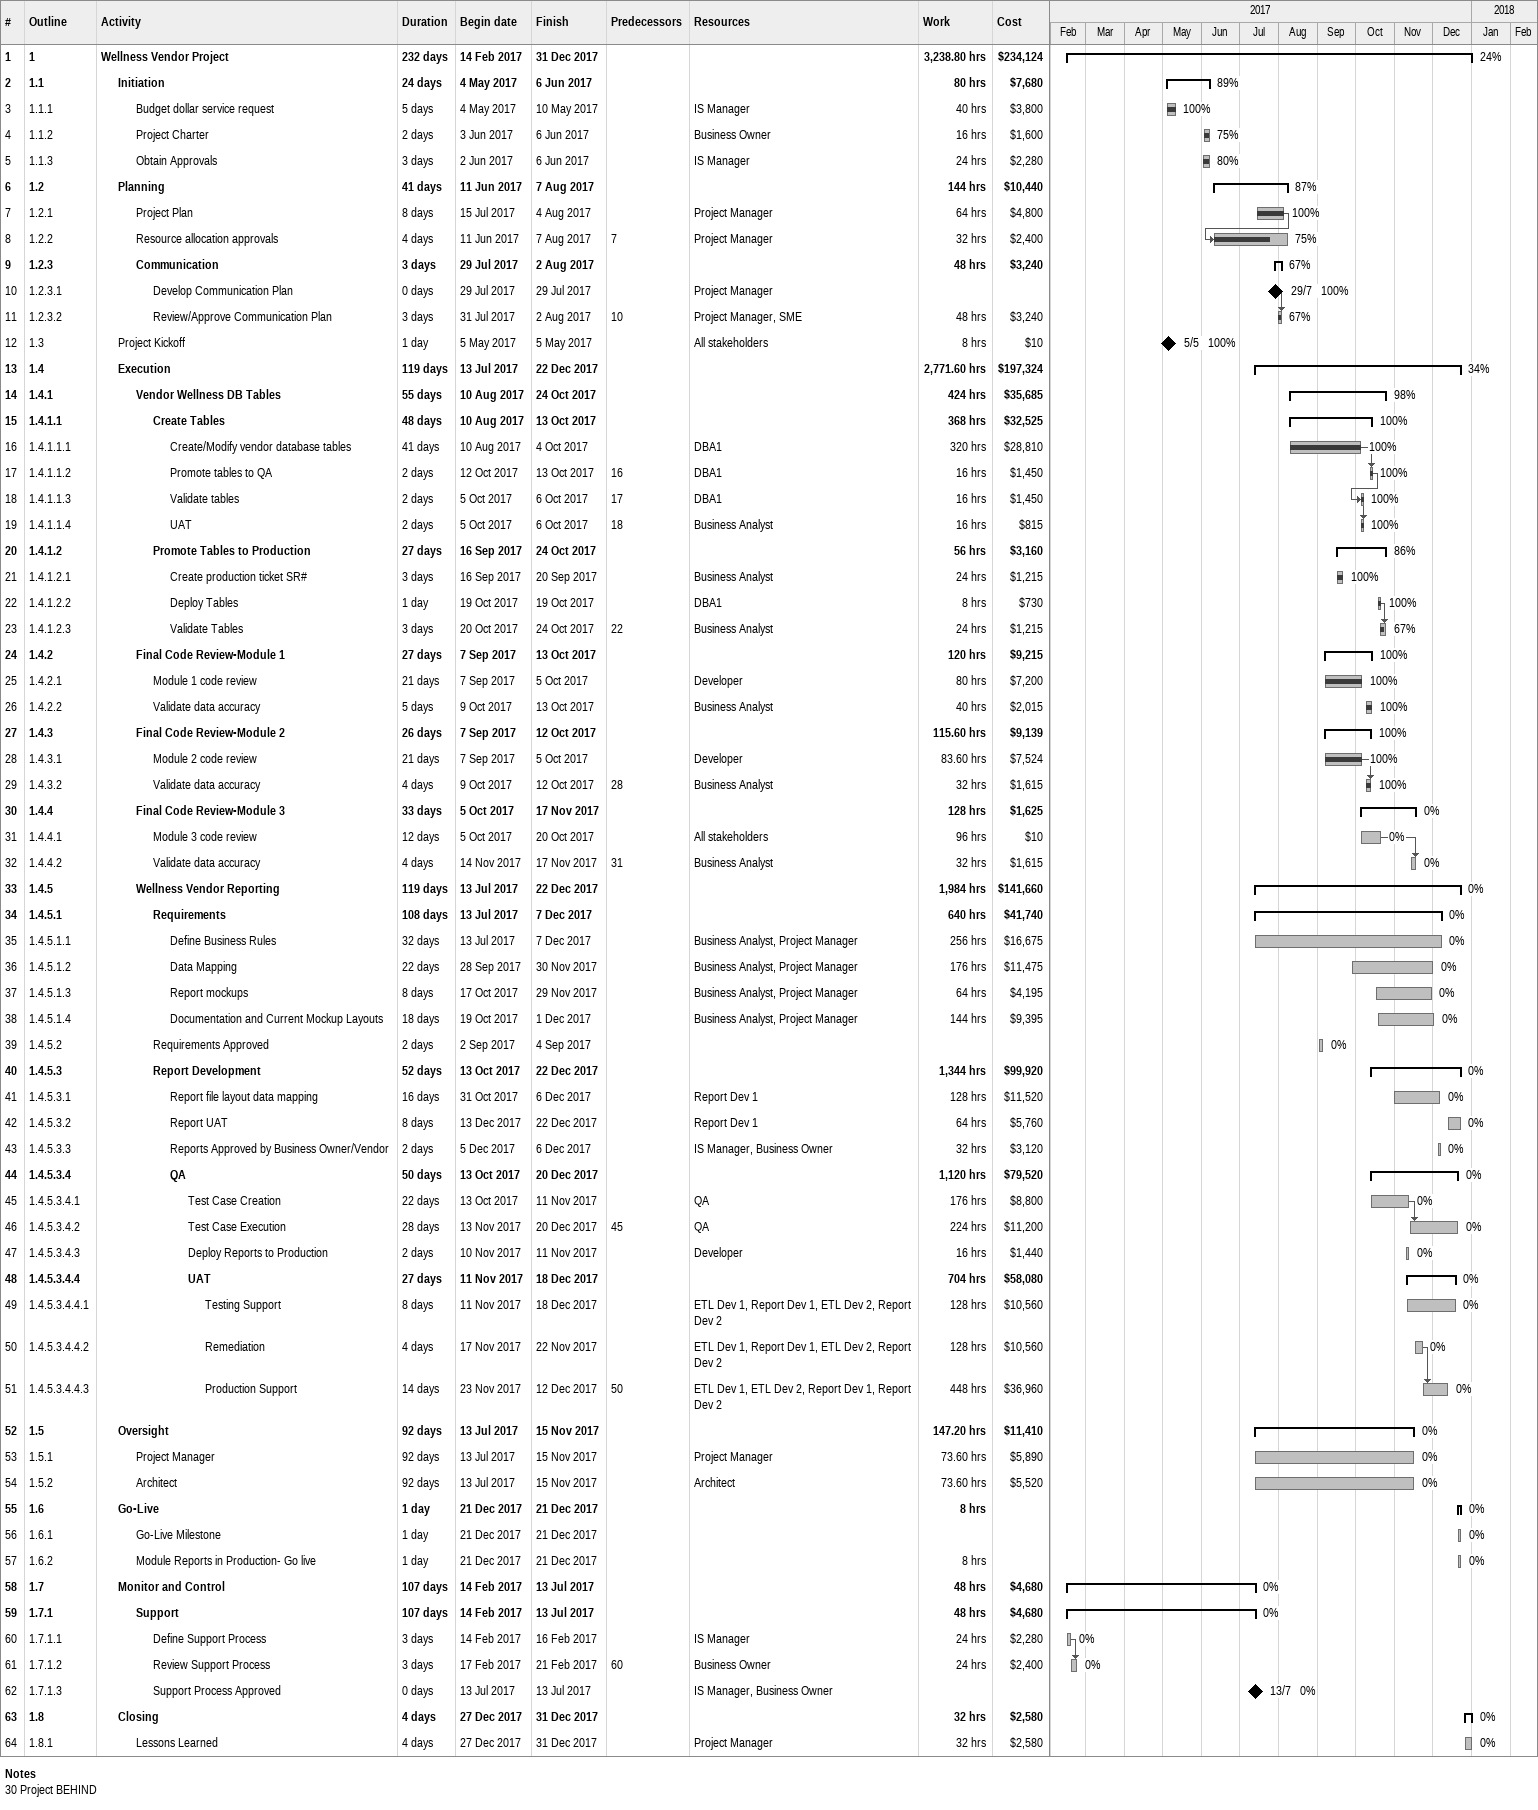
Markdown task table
| ID | WBS | Task | Duration | Start | Finish | Predecessors | Resources | % complete | Work (h) | Cost ($) |
|---|---|---|---|---|---|---|---|---|---|---|
| 1 | 1 | **Wellness Vendor Project** | 232d | 2017-02-14 | 2017-12-31 |  |  | 24 | 3238.80 | 234124 |
| 2 | 1.1 | **Initiation** | 24d | 2017-05-04 | 2017-06-06 |  |  | 89 | 80 | 7680 |
| 3 | 1.1.1 | Budget dollar service request | 5d | 2017-05-04 | 2017-05-10 |  | IS Manager | 100 | 40 | 3800 |
| 4 | 1.1.2 | Project Charter | 2d | 2017-06-03 | 2017-06-06 |  | Business Owner | 75 | 16 | 1600 |
| 5 | 1.1.3 | Obtain Approvals | 3d | 2017-06-02 | 2017-06-06 |  | IS Manager | 80 | 24 | 2280 |
| 6 | 1.2 | **Planning** | 41d | 2017-06-11 | 2017-08-07 |  |  | 87 | 144 | 10440 |
| 7 | 1.2.1 | Project Plan | 8d | 2017-07-15 | 2017-08-04 |  | Project Manager | 100 | 64 | 4800 |
| 8 | 1.2.2 | Resource allocation approvals | 4d | 2017-06-11 | 2017-08-07 | 7 | Project Manager | 75 | 32 | 2400 |
| 9 | 1.2.3 | **Communication** | 3d | 2017-07-29 | 2017-08-02 |  |  | 67 | 48 | 3240 |
| 10 | 1.2.3.1 | Develop Communication Plan | 0d | 2017-07-29 | 2017-07-29 |  | Project Manager | 100 |  |  |
| 11 | 1.2.3.2 | Review/Approve Communication Plan | 3d | 2017-07-31 | 2017-08-02 | 10 | Project Manager, SME | 67 | 48 | 3240 |
| 12 | 1.3 | Project Kickoff | 1d | 2017-05-05 | 2017-05-05 |  | All stakeholders | 100 | 8 | 10 |
| 13 | 1.4 | **Execution** | 119d | 2017-07-13 | 2017-12-22 |  |  | 34 | 2771.60 | 197324 |
| 14 | 1.4.1 | **Vendor Wellness DB Tables** | 55d | 2017-08-10 | 2017-10-24 |  |  | 98 | 424 | 35685 |
| 15 | 1.4.1.1 | **Create Tables** | 48d | 2017-08-10 | 2017-10-13 |  |  | 100 | 368 | 32525 |
| 16 | 1.4.1.1.1 | Create/Modify vendor database tables | 41d | 2017-08-10 | 2017-10-04 |  | DBA1 | 100 | 320 | 28810 |
| 17 | 1.4.1.1.2 | Promote tables to QA | 2d | 2017-10-12 | 2017-10-13 | 16 | DBA1 | 100 | 16 | 1450 |
| 18 | 1.4.1.1.3 | Validate tables | 2d | 2017-10-05 | 2017-10-06 | 17 | DBA1 | 100 | 16 | 1450 |
| 19 | 1.4.1.1.4 | UAT | 2d | 2017-10-05 | 2017-10-06 | 18 | Business Analyst | 100 | 16 | 815 |
| 20 | 1.4.1.2 | **Promote Tables to Production** | 27d | 2017-09-16 | 2017-10-24 |  |  | 86 | 56 | 3160 |
| 21 | 1.4.1.2.1 | Create production ticket SR# | 3d | 2017-09-16 | 2017-09-20 |  | Business Analyst | 100 | 24 | 1215 |
| 22 | 1.4.1.2.2 | Deploy Tables | 1d | 2017-10-19 | 2017-10-19 |  | DBA1 | 100 | 8 | 730 |
| 23 | 1.4.1.2.3 | Validate Tables | 3d | 2017-10-20 | 2017-10-24 | 22 | Business Analyst | 67 | 24 | 1215 |
| 24 | 1.4.2 | **Final Code Review-Module 1** | 27d | 2017-09-07 | 2017-10-13 |  |  | 100 | 120 | 9215 |
| 25 | 1.4.2.1 | Module 1 code review | 21d | 2017-09-07 | 2017-10-05 |  | Developer | 100 | 80 | 7200 |
| 26 | 1.4.2.2 | Validate data accuracy | 5d | 2017-10-09 | 2017-10-13 |  | Business Analyst | 100 | 40 | 2015 |
| 27 | 1.4.3 | **Final Code Review-Module 2** | 26d | 2017-09-07 | 2017-10-12 |  |  | 100 | 115.60 | 9139 |
| 28 | 1.4.3.1 | Module 2 code review | 21d | 2017-09-07 | 2017-10-05 |  | Developer | 100 | 83.60 | 7524 |
| 29 | 1.4.3.2 | Validate data accuracy | 4d | 2017-10-09 | 2017-10-12 | 28 | Business Analyst | 100 | 32 | 1615 |
| 30 | 1.4.4 | **Final Code Review-Module 3** | 33d | 2017-10-05 | 2017-11-17 |  |  | 0 | 128 | 1625 |
| 31 | 1.4.4.1 | Module 3 code review | 12d | 2017-10-05 | 2017-10-20 |  | All stakeholders | 0 | 96 | 10 |
| 32 | 1.4.4.2 | Validate data accuracy | 4d | 2017-11-14 | 2017-11-17 | 31 | Business Analyst | 0 | 32 | 1615 |
| 33 | 1.4.5 | **Wellness Vendor Reporting** | 119d | 2017-07-13 | 2017-12-22 |  |  | 0 | 1984 | 141660 |
| 34 | 1.4.5.1 | **Requirements** | 108d | 2017-07-13 | 2017-12-07 |  |  | 0 | 640 | 41740 |
| 35 | 1.4.5.1.1 | Define Business Rules | 32d | 2017-07-13 | 2017-12-07 |  | Business Analyst, Project Manager | 0 | 256 | 16675 |
| 36 | 1.4.5.1.2 | Data Mapping | 22d | 2017-09-28 | 2017-11-30 |  | Business Analyst, Project Manager | 0 | 176 | 11475 |
| 37 | 1.4.5.1.3 | Report mockups | 8d | 2017-10-17 | 2017-11-29 |  | Business Analyst, Project Manager | 0 | 64 | 4195 |
| 38 | 1.4.5.1.4 | Documentation and Current Mockup Layouts | 18d | 2017-10-19 | 2017-12-01 |  | Business Analyst, Project Manager | 0 | 144 | 9395 |
| 39 | 1.4.5.2 | Requirements Approved | 2d | 2017-09-02 | 2017-09-04 |  |  | 0 |  |  |
| 40 | 1.4.5.3 | **Report Development** | 52d | 2017-10-13 | 2017-12-22 |  |  | 0 | 1344 | 99920 |
| 41 | 1.4.5.3.1 | Report file layout data mapping | 16d | 2017-10-31 | 2017-12-06 |  | Report Dev 1 | 0 | 128 | 11520 |
| 42 | 1.4.5.3.2 | Report UAT | 8d | 2017-12-13 | 2017-12-22 |  | Report Dev 1 | 0 | 64 | 5760 |
| 43 | 1.4.5.3.3 | Reports Approved by Business Owner/Vendor | 2d | 2017-12-05 | 2017-12-06 |  | IS Manager, Business Owner | 0 | 32 | 3120 |
| 44 | 1.4.5.3.4 | **QA** | 50d | 2017-10-13 | 2017-12-20 |  |  | 0 | 1120 | 79520 |
| 45 | 1.4.5.3.4.1 | Test Case Creation | 22d | 2017-10-13 | 2017-11-11 |  | QA | 0 | 176 | 8800 |
| 46 | 1.4.5.3.4.2 | Test Case Execution | 28d | 2017-11-13 | 2017-12-20 | 45 | QA | 0 | 224 | 11200 |
| 47 | 1.4.5.3.4.3 | Deploy Reports to Production | 2d | 2017-11-10 | 2017-11-11 |  | Developer | 0 | 16 | 1440 |
| 48 | 1.4.5.3.4.4 | **UAT** | 27d | 2017-11-11 | 2017-12-18 |  |  | 0 | 704 | 58080 |
| 49 | 1.4.5.3.4.4.1 | Testing Support | 8d | 2017-11-11 | 2017-12-18 |  | ETL Dev 1, Report Dev 1, ETL Dev 2, Report Dev 2 | 0 | 128 | 10560 |
| 50 | 1.4.5.3.4.4.2 | Remediation | 4d | 2017-11-17 | 2017-11-22 |  | ETL Dev 1, Report Dev 1, ETL Dev 2, Report Dev 2 | 0 | 128 | 10560 |
| 51 | 1.4.5.3.4.4.3 | Production Support | 14d | 2017-11-23 | 2017-12-12 | 50 | ETL Dev 1, ETL Dev 2, Report Dev 1, Report Dev 2 | 0 | 448 | 36960 |
| 52 | 1.5 | **Oversight** | 92d | 2017-07-13 | 2017-11-15 |  |  | 0 | 147.20 | 11410 |
| 53 | 1.5.1 | Project Manager | 92d | 2017-07-13 | 2017-11-15 |  | Project Manager | 0 | 73.60 | 5890 |
| 54 | 1.5.2 | Architect | 92d | 2017-07-13 | 2017-11-15 |  | Architect | 0 | 73.60 | 5520 |
| 55 | 1.6 | **Go-Live** | 1d | 2017-12-21 | 2017-12-21 |  |  | 0 | 8 |  |
| 56 | 1.6.1 | Go-Live Milestone | 1d | 2017-12-21 | 2017-12-21 |  |  | 0 |  |  |
| 57 | 1.6.2 | Module Reports in Production- Go live | 1d | 2017-12-21 | 2017-12-21 |  |  | 0 | 8 |  |
| 58 | 1.7 | **Monitor and Control** | 107d | 2017-02-14 | 2017-07-13 |  |  | 0 | 48 | 4680 |
| 59 | 1.7.1 | **Support** | 107d | 2017-02-14 | 2017-07-13 |  |  | 0 | 48 | 4680 |
| 60 | 1.7.1.1 | Define Support Process | 3d | 2017-02-14 | 2017-02-16 |  | IS Manager | 0 | 24 | 2280 |
| 61 | 1.7.1.2 | Review Support Process | 3d | 2017-02-17 | 2017-02-21 | 60 | Business Owner | 0 | 24 | 2400 |
| 62 | 1.7.1.3 | Support Process Approved | 0d | 2017-07-13 | 2017-07-13 |  | IS Manager, Business Owner | 0 |  |  |
| 63 | 1.8 | **Closing** | 4d | 2017-12-27 | 2017-12-31 |  |  | 0 | 32 | 2580 |
| 64 | 1.8.1 | Lessons Learned | 4d | 2017-12-27 | 2017-12-31 |  | Project Manager | 0 | 32 | 2580 |

Notes
- 30: Project BEHIND
